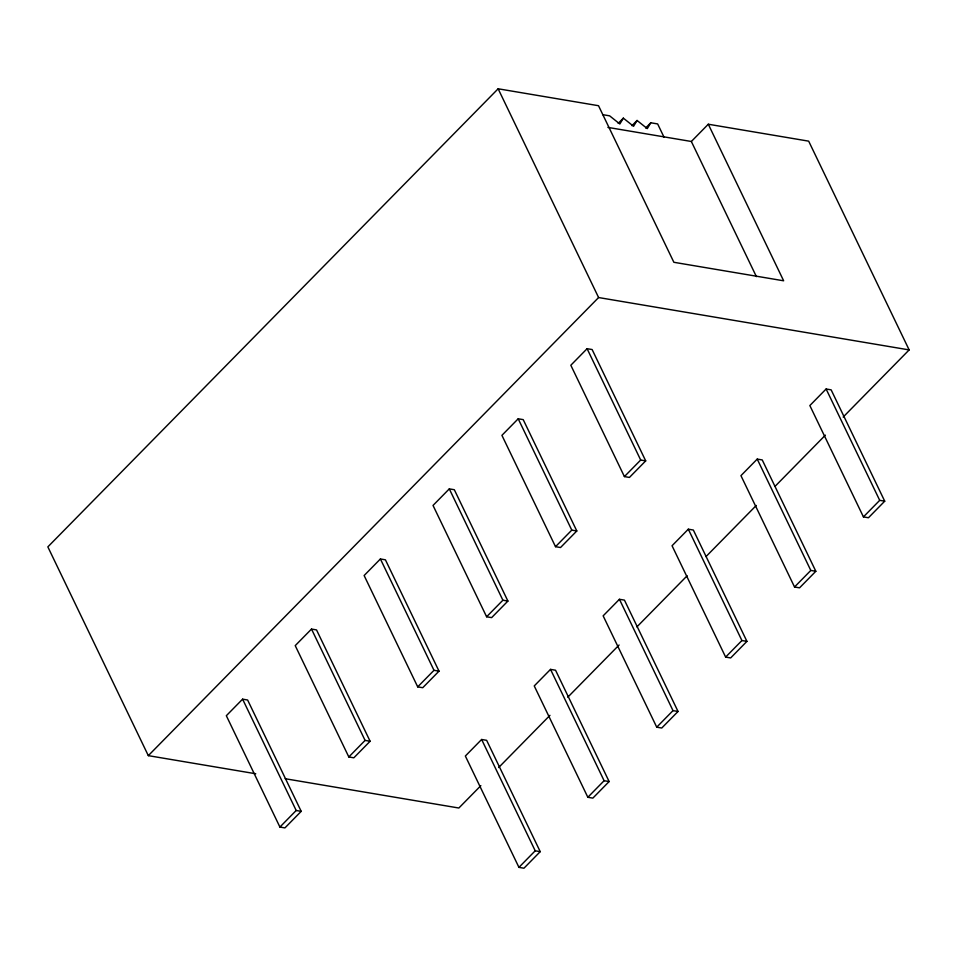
<?xml version="1.0" encoding="UTF-8"?>
<svg xmlns="http://www.w3.org/2000/svg" width="957" height="957" viewBox="0 0 957 957"><rect width="100%" height="100%" fill="white"/><g stroke="black" fill="none" stroke-linecap="round" stroke-linejoin="round"><path stroke-width="1.44" d="M664.086 137.306L657.65 123.931L650.784 122.771L647.291 128.621L637.063 120.462L633.57 126.3L623.342 118.142L619.849 123.991L609.621 115.833L602.754 114.673M607.91 127.401L691.349 141.48L708.3 124.231L783.651 280.796L673.872 262.29L598.52 105.713L498.142 88.786L47.85 546.878L148.323 755.647L255.758 773.758M618.21 123.369L623.342 118.142M631.931 125.678L637.063 120.462M645.652 127.999L650.784 122.771M148.323 755.647L598.603 297.543L909.15 349.915L843.177 417.037M242.6 699.16L226.331 715.716L279.911 827.063L284.935 827.901L301.204 811.345L247.624 700.01L242.6 699.16L296.192 810.495L301.204 811.345M311.503 629.072L295.223 645.628L348.815 756.963L353.827 757.812L370.108 741.256L316.528 629.909L311.503 629.072L365.084 740.407L370.108 741.256M380.408 558.972L364.127 575.528L417.707 686.875L422.731 687.712L439.012 671.156L385.42 559.821L380.408 558.972L433.988 670.307L439.012 671.156M449.3 488.883L433.031 505.44L486.611 616.775L491.635 617.624L507.904 601.068L454.324 489.721L449.3 488.883L502.892 600.218L507.904 601.068M518.204 418.783L501.923 435.339L555.515 546.686L560.527 547.524L576.808 530.968L523.216 419.633L518.204 418.783L571.784 530.118L576.808 530.968M587.096 348.695L570.827 365.251L624.407 476.586L629.431 477.435L645.7 460.879L592.12 349.532L587.096 348.695L640.688 460.03L645.7 460.879M279.911 827.063L296.192 810.495M348.815 756.963L365.084 740.407M417.707 686.875L433.988 670.307M486.611 616.775L502.892 600.218M555.515 546.686L571.784 530.118M624.407 476.586L640.688 460.03M481.622 739.474L465.353 756.03L518.933 867.365L523.957 868.214L540.226 851.658L486.646 740.323L481.622 739.474L535.214 850.809L540.226 851.658M550.526 669.374L534.245 685.93L587.837 797.277L592.85 798.126L609.13 781.558L555.55 670.223L550.526 669.374L604.106 780.721L609.13 781.558M619.43 599.285L603.149 615.841L656.729 727.176L661.754 728.026L678.034 711.47L624.442 600.123L619.43 599.285L673.01 710.62L678.034 711.47M688.322 529.185L672.053 545.741L725.633 657.088L730.658 657.938L746.927 641.369L693.346 530.034L688.322 529.185L741.914 640.532L746.927 641.369M757.226 459.097L740.945 475.653L794.537 586.988L799.55 587.837L815.831 571.281L762.239 459.934L757.226 459.097L810.806 570.432L815.831 571.281M826.118 388.997L809.849 405.553L863.429 516.9L868.454 517.749L884.723 501.181L831.143 389.846L826.118 388.997L879.71 500.344L884.723 501.181M480.857 785.649L458.858 808.019L285.198 778.723M498.657 767.538L549.964 715.334M567.764 697.222L619.083 645.018M636.884 626.907L687.15 575.767M706.003 556.591L756.257 505.463M775.11 486.288L825.377 435.148M518.933 867.365L535.214 850.809M587.837 797.277L604.106 780.721M656.729 727.176L673.01 710.62M725.633 657.088L741.914 640.532M794.537 586.988L810.806 570.432M863.429 516.9L879.71 500.344M708.3 124.231L808.677 141.157L909.15 349.915M691.349 141.48L756.401 276.633M498.142 88.786L598.603 297.543"/></g></svg>
